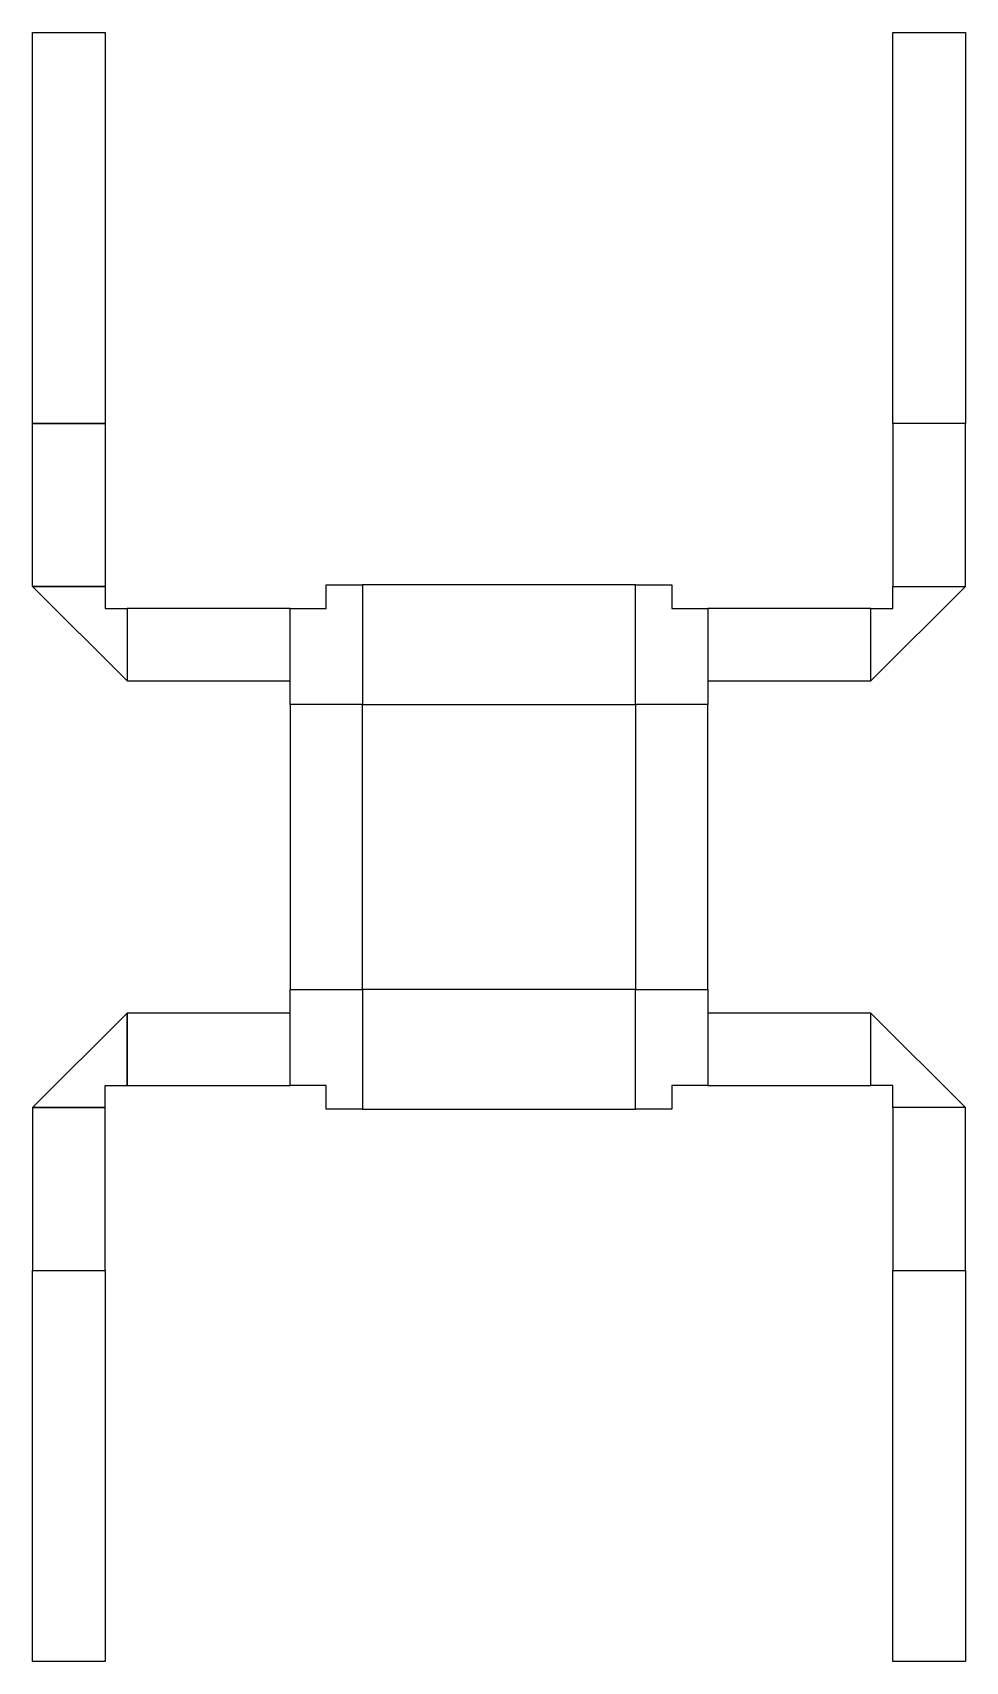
# Model space of a CAD drawing. Extents: x -493 to 80, y -451 to 549.
import ezdxf

# ---------------------------------------------------------------- set-up
doc = ezdxf.new("R2010")
doc.units = 9
doc.layers.add('Thick_Metal', color=31, linetype='CONTINUOUS')

msp = doc.modelspace()

# ---------------------------------------------------------------- linework, layer by layer
at = {"layer": 'Thick_Metal'}
for points in [[(-448.5, 548.75), (-448.5, 308.75), (-493, 308.75), (-493, 548.75)], [(79.5, 548.75), (79.5, 308.75), (35, 308.75), (35, 548.75)], [(-448.5, 308.75), (-448.5, 208.75), (-493, 208.75), (-493, 308.75)], [(35, 308.75), (35, 208.75), (79.5, 208.75), (79.5, 308.75)], [(-435, 150.75), (-493, 208.75), (-448.5, 208.75), (-448.5, 195.25), (-435, 195.25)], [(-335, 136.25), (-335, 195.25), (-312.75, 195.25), (-312.75, 209.75), (-290.5, 209.75), (-290.5, 136.25)], [(-123, 209.75), (-290.5, 209.75), (-290.5, 136.25), (-123, 136.25)], [(-123, 136.25), (-123, 209.75), (-100.75, 209.75), (-100.75, 195.25), (-78.5, 195.25), (-78.5, 136.25)], [(79.5, 208.75), (21.5, 150.75), (21.5, 195.25), (35, 195.25), (35, 208.75)], [(-335, 195.25), (-435, 195.25), (-435, 150.75), (-335, 150.75)], [(21.5, 195.25), (-78.5, 195.25), (-78.5, 150.75), (21.5, 150.75)], [(-290.5, -38.75), (-290.5, 136.25), (-335, 136.25), (-335, -38.75)], [(-78.5, -38.75), (-78.5, 136.25), (-123, 136.25), (-123, -38.75)], [(-290.5, -38.75), (-290.5, -112.25), (-312.75, -112.25), (-312.75, -97.75), (-335, -97.75), (-335, -38.75)], [(-123, -38.75), (-290.5, -38.75), (-290.5, -112.25), (-123, -112.25)], [(-78.5, -38.75), (-78.5, -97.75), (-100.75, -97.75), (-100.75, -112.25), (-123, -112.25), (-123, -38.75)], [(-435, -53.25), (-493, -111.25), (-448.5, -111.25), (-448.5, -97.75), (-435, -97.75)], [(-335, -53.25), (-435, -53.25), (-435, -97.75), (-335, -97.75)], [(21.5, -53.25), (-78.5, -53.25), (-78.5, -97.75), (21.5, -97.75)], [(21.5, -53.25), (79.5, -111.25), (35, -111.25), (35, -97.75), (21.5, -97.75)], [(-448.5, -211.25), (-448.5, -111.25), (-493, -111.25), (-493, -211.25)], [(79.5, -211.25), (79.5, -111.25), (35, -111.25), (35, -211.25)], [(-448.5, -211.25), (-448.5, -451.25), (-493, -451.25), (-493, -211.25)], [(79.5, -211.25), (79.5, -451.25), (35, -451.25), (35, -211.25)]]:
    msp.add_lwpolyline(points, close=True, dxfattribs=at)

doc.saveas('drawing.dxf')
